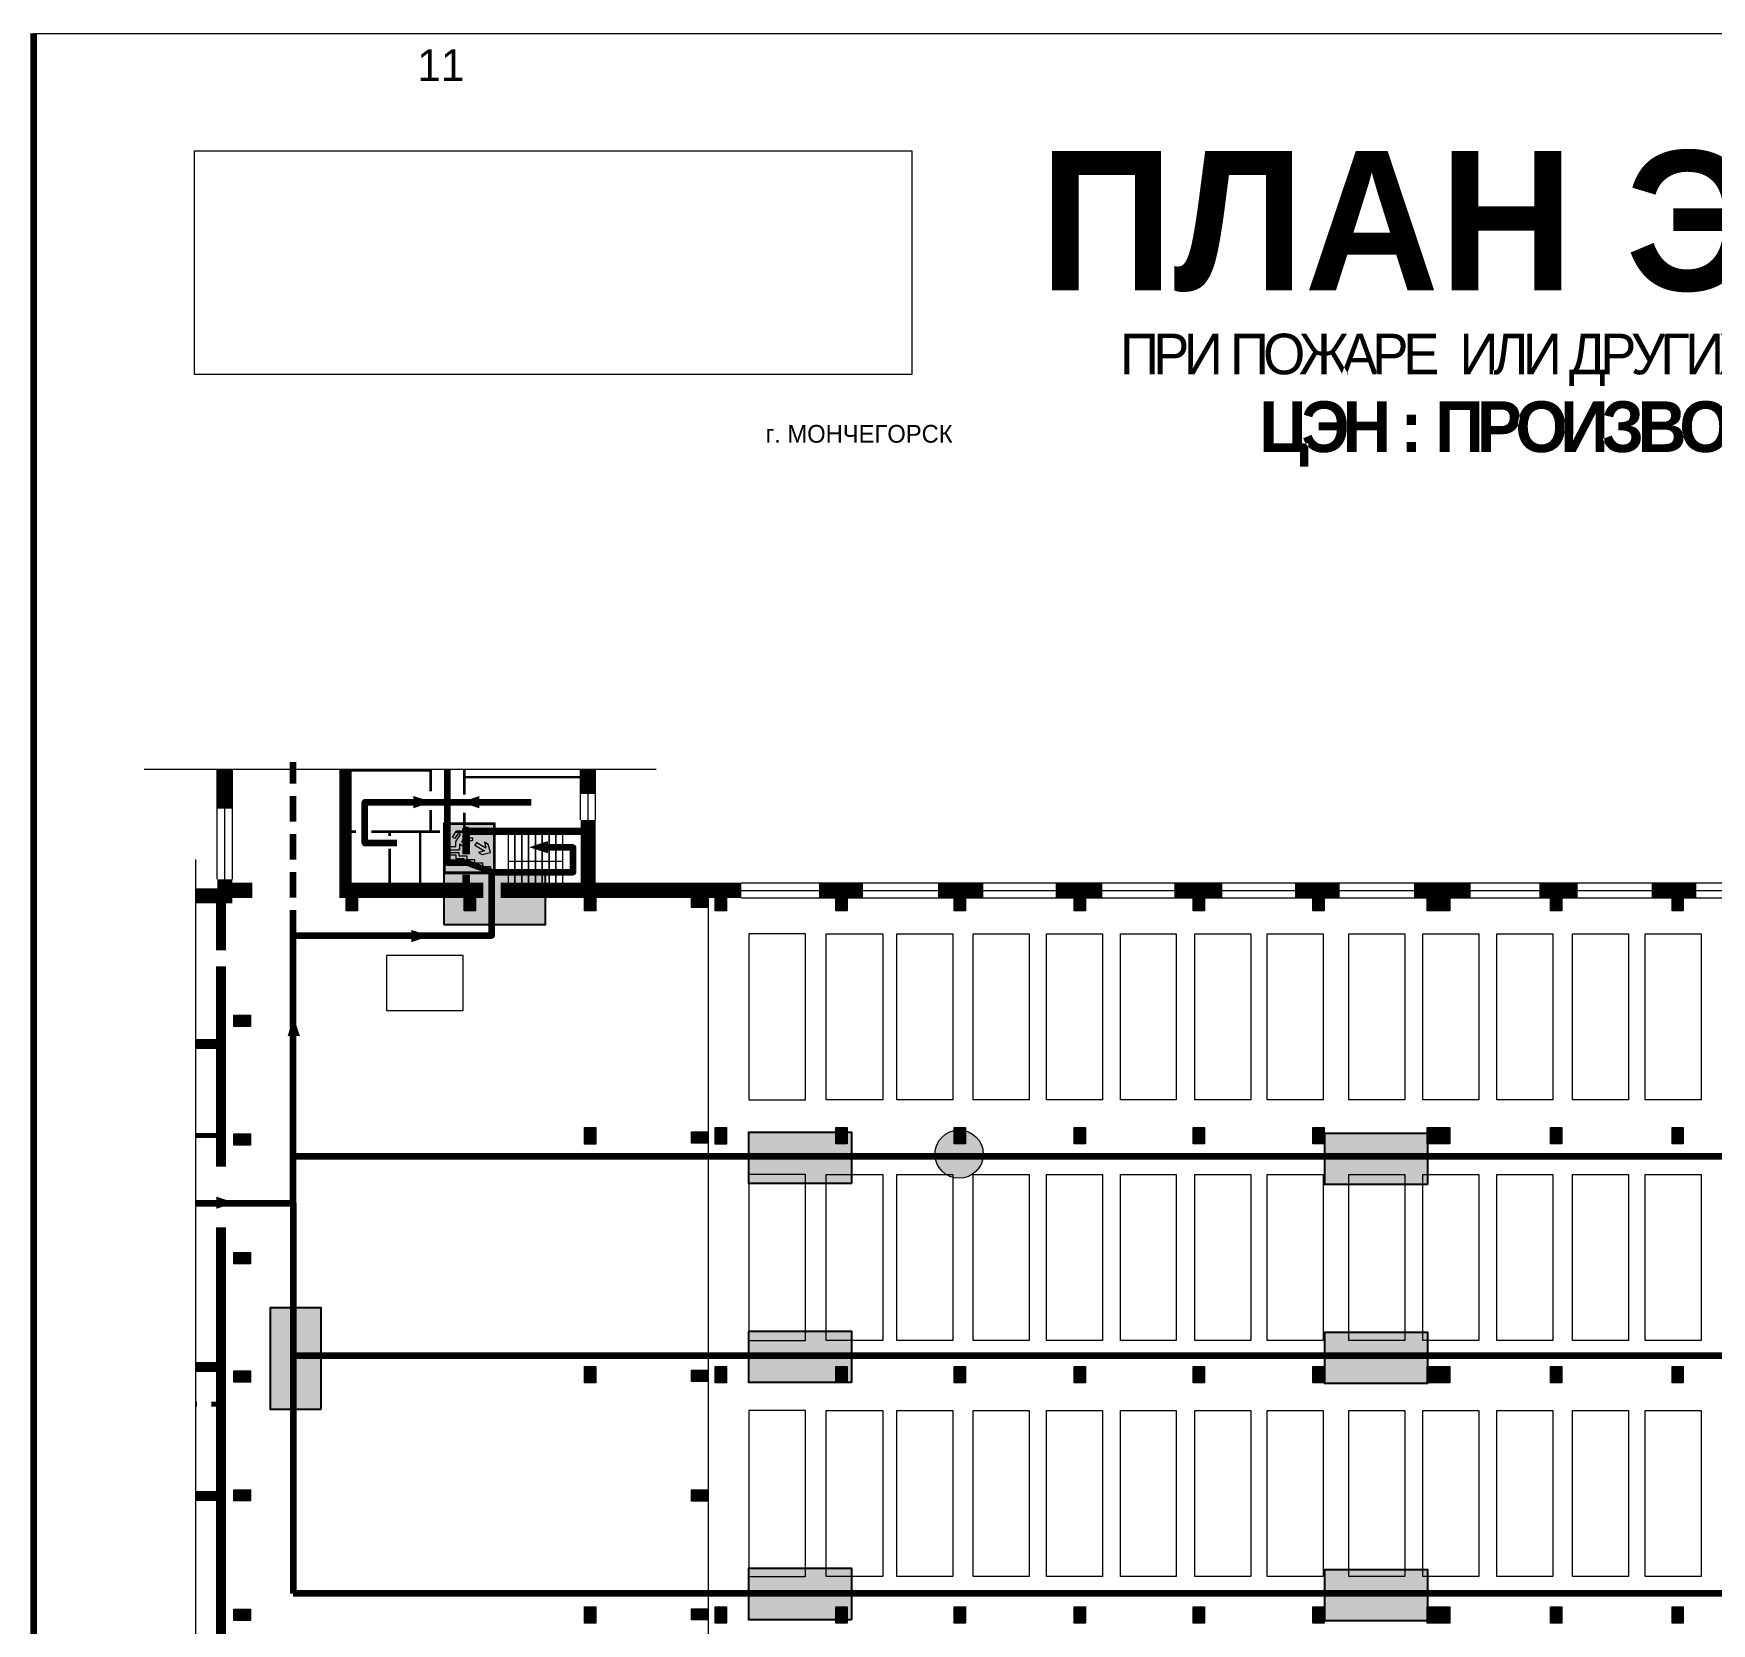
# Model space of a CAD drawing. Header units: millimetres. Extents: x 13810 to 67229, y 12374 to 21950.
# Drawn here: x 39738.7 to 40003.3, y 13903.7 to 14154.5 of the extents above; entities that cross this region are included whole.
import ezdxf

# ---------------------------------------------------------------- set-up
doc = ezdxf.new("R2010")
doc.units = ezdxf.units.MM
doc.linetypes.add('{ Wide Dash }', pattern=[12, 4, -2, 4, -2])
doc.layers.add('План_Штампы', color=7, linetype='Continuous')
doc.styles.add('обычный', font='arial.ttf')
picture_1 = doc.add_image_def('image1.jpg', size_in_pixel=(337, 105))

# ---------------------------------------------------------------- blocks, each defined once
blk = doc.blocks.new('A$C32E8229D')
at = {"true_color": 0xffffff}
blk.add_hatch(color=7, dxfattribs=at).paths.add_polyline_path([(0, 0), (0, -8), (16, -8), (16, 0)])
h = blk.add_hatch(color=126)
h.paths.add_polyline_path([(0.2, -0.2), (15.8, -0.2), (15.8, -7.8), (0.2, -7.8)])
h.paths.add_polyline_path([(13.49, -2.05), (12.08, -2.05), (11.37, -2.63, 0.162397), (11.29, -2.84), (11.29, -3.63), (10.35, -3.63), (10.35, -4.05), (11.68, -4.05), (11.68, -3.48), (12.26, -4.28), (11.29, -5.1), (11.29, -6.78), (11.85, -6.78), (11.85, -5.44), (12.8, -4.64), (12.8, -5.94), (14.46, -5.94), (14.46, -5.39), (13.45, -5.39), (13.45, -3.97), (12.46, -2.59), (13.15, -2.59), (13.69, -3.34), (14.18, -3)], flags=16)
h.paths.add_polyline_path([(10.74, -1.82, 1), (11.8, -1.82, 1)], flags=16)
h.paths.add_polyline_path([(9.39, -3.59), (5.99, -3.59), (6.56, -3.03), (5.91, -3.03), (5.1, -3.83), (5.91, -4.64), (6.56, -4.64), (5.99, -4.09), (9.39, -4.09)], flags=16)
h.paths.add_polyline_path([(4.29, -1.08), (1.72, -1.08), (1.72, -6.6), (4.29, -6.6)], flags=16)
at = {"color": 126}
blk.add_lwpolyline([(16, -8), (0, -8), (0, 0), (16, 0)], close=True, dxfattribs=at)
blk = doc.blocks.new('A$C7B8C2D5B')
at = {"lineweight": 0}
h = blk.add_hatch(color=5, dxfattribs=at)
h.dxf.hatch_style = 1
h.paths.add_polyline_path([(1.4, -3.02, 1), (-2.11, -3.02, 1)])
at = {"color": 5, "lineweight": 0}
blk.add_circle((-0.36, -3.02), 1.75, dxfattribs=at)
blk = doc.blocks.new('A$C7B4425F7')
at = {"true_color": 0xffffff}
blk.add_hatch(color=7, dxfattribs=at).paths.add_polyline_path([(0, 0), (-16, 0), (-16, -8), (0, -8)])
h = blk.add_hatch(color=126)
h.paths.add_polyline_path([(-0.2, -0.2), (-15.8, -0.2), (-15.8, -7.8), (-0.2, -7.8)])
h.paths.add_polyline_path([(-11.76, -2.03), (-11.76, -3.66), (-11.17, -3.66, -0.568275), (-11.17, -6.18), (-12.58, -6.18), (-12.58, -2.03)], flags=16)
h.paths.add_polyline_path([(-13.33, -4.12, -0.495768), (-13.59, -6.18), (-15.03, -6.18), (-15.03, -2.03), (-13.59, -2.03, -0.487973)], flags=16)
h.paths.add_polyline_path([(-10.25, -2.03), (-9.48, -2.03), (-9.48, -6.18), (-10.25, -6.18)], flags=16)
h.paths.add_polyline_path([(-13.84, -3.69), (-14.24, -3.69), (-14.24, -3.03), (-13.9, -3.03, -0.692621)], flags=0)
h.paths.add_polyline_path([(-9.15, -2.03), (-8.4, -2.03), (-8.04, -3.07), (-7.68, -2.03), (-6.93, -2.03), (-7.64, -4.1), (-6.93, -6.18), (-7.68, -6.18), (-8.04, -5.14), (-8.4, -6.18), (-9.15, -6.18), (-8.44, -4.1)], flags=16)
h.paths.add_polyline_path([(-11.76, -4.46), (-11.42, -4.46, -0.692621), (-11.36, -5.12), (-11.76, -5.12)], flags=0)
h.paths.add_polyline_path([(-13.9, -5.2), (-14.24, -5.2), (-14.24, -4.55), (-13.84, -4.55, -0.708038)], flags=0)
edge = h.paths.add_edge_path(flags=16)
edge.add_ellipse((-5.51, -4.08), major_axis=(0, 2.05), ratio=0.586184, start_angle=0, end_angle=360)
edge = h.paths.add_edge_path(flags=0)
edge.add_ellipse((-5.51, -4.08), major_axis=(0, 1.14), ratio=0.454828, start_angle=0, end_angle=360)
h.paths.add_polyline_path([(-4.13, -4.96, 0.377264), (-3.48, -4.52, 0.0555), (-3.16, -2.03), (-1.66, -2.03), (-1.66, -4.96), (-0.96, -4.96), (-0.96, -7.01), (-1.75, -7.01), (-1.75, -6.18), (-3.3, -6.18), (-3.3, -7.02), (-4.13, -7.02)], flags=16)
h.paths.add_polyline_path([(-2.73, -2.91), (-2.28, -2.91), (-2.28, -4.96), (-3.05, -4.96, 0.079136)], flags=0)
at = {"color": 126}
blk.add_lwpolyline([(-16, -8), (0, -8), (0, 0), (-16, 0)], close=True, dxfattribs=at)
blk = doc.blocks.new('вниз')
at = {"lineweight": 0, "true_color": 0xffffff}
h = blk.add_hatch(color=7, dxfattribs=at)
h.dxf.hatch_style = 1
h.paths.add_polyline_path([(40994.51, -4472.22), (40986.51, -4472.22), (40986.51, -4480.22), (40994.51, -4480.22)])
h.paths.add_polyline_path([(40994.31, -4472.42), (40994.31, -4480.01), (40986.71, -4480.01), (40986.71, -4472.42)], flags=16)
h.paths.add_polyline_path([(40988.43, -4473.53), (40989.43, -4473.53), (40990.19, -4473.96), (40990.19, -4474.6), (40991, -4474.6), (40991, -4475.06), (40989.73, -4475.06), (40989.73, -4474.46), (40989.3, -4475.18), (40990.17, -4475.7), (40990.17, -4477.11), (40989.63, -4477.11), (40989.63, -4476.01), (40988.94, -4475.59), (40988.94, -4476.46), (40988.94, -4476.46), (40987.47, -4476.46), (40987.26, -4476.46), (40987.26, -4475.92), (40988.4, -4475.92), (40988.4, -4475.2), (40989.1, -4473.99), (40988.66, -4473.99), (40988.24, -4474.7), (40987.86, -4474.47), (40988.41, -4473.56)], flags=0)
h.paths.add_polyline_path([(40990.55, -4473.29, -1), (40989.69, -4473.29, -1)], flags=0)
h.paths.add_polyline_path([(40988.85, -4476.89), (40988.85, -4477.43), (40990.1, -4477.43), (40990.1, -4477.99), (40991.34, -4477.99), (40991.34, -4478.54), (40992.59, -4478.54), (40992.59, -4479.09), (40993.83, -4479.09), (40993.83, -4479.52), (40992.17, -4479.52), (40992.17, -4478.97), (40990.91, -4478.97), (40990.91, -4478.41), (40989.68, -4478.41), (40989.68, -4477.86), (40988.43, -4477.86), (40988.43, -4477.31), (40987.6, -4477.31), (40987.18, -4477.31), (40987.18, -4476.89)], flags=0)
h.paths.add_polyline_path([(40991.61, -4475.33), (40993.12, -4476.2), (40992.9, -4475.27), (40993.48, -4475.6), (40993.83, -4476.88), (40992.56, -4477.22), (40991.97, -4476.88), (40992.9, -4476.61), (40991.38, -4475.74), (40991.58, -4475.39)], flags=0)
h.paths.add_polyline_path([(40990.19, -4473.96), (40989.43, -4473.53), (40988.43, -4473.53), (40988.41, -4473.56), (40987.86, -4474.47), (40988.24, -4474.7), (40988.66, -4473.99), (40989.1, -4473.99), (40988.4, -4475.2), (40988.4, -4475.92), (40987.26, -4475.92), (40987.26, -4476.46), (40987.47, -4476.46), (40988.94, -4476.46), (40988.94, -4476.27), (40988.94, -4475.59), (40989.63, -4476.01), (40989.63, -4477.11), (40990.17, -4477.11), (40990.17, -4475.7), (40989.3, -4475.18), (40989.73, -4474.46), (40989.73, -4475.06), (40991, -4475.06), (40991, -4474.6), (40990.19, -4474.6)], flags=0)
h.paths.add_polyline_path([(40990.55, -4473.29, 1), (40989.69, -4473.29, 1)], flags=0)
h.paths.add_polyline_path([(40991.61, -4475.33), (40991.58, -4475.39), (40991.38, -4475.74), (40992.9, -4476.61), (40991.97, -4476.88), (40992.56, -4477.22), (40993.83, -4476.88), (40993.48, -4475.6), (40992.9, -4475.27), (40993.12, -4476.2)], flags=0)
h.paths.add_polyline_path([(40990.1, -4477.43), (40988.85, -4477.43), (40988.85, -4476.89), (40987.18, -4476.89), (40987.18, -4477.31), (40987.6, -4477.31), (40988.43, -4477.31), (40988.43, -4477.86), (40989.68, -4477.86), (40989.68, -4478.41), (40990.91, -4478.41), (40990.91, -4478.97), (40992.17, -4478.97), (40992.17, -4479.52), (40993.83, -4479.52), (40993.83, -4479.09), (40992.59, -4479.09), (40992.59, -4478.54), (40991.34, -4478.54), (40991.34, -4477.99), (40990.1, -4477.99)], flags=0)
at = {"lineweight": 0}
h = blk.add_hatch(color=126, dxfattribs=at)
h.dxf.hatch_style = 1
h.paths.add_polyline_path([(40994.31, -4472.42), (40986.71, -4472.42), (40986.71, -4480.01), (40994.31, -4480.01)])
h.paths.add_polyline_path([(40988.43, -4473.53), (40989.43, -4473.53), (40990.19, -4473.96), (40990.19, -4474.6), (40991, -4474.6), (40991, -4475.06), (40989.73, -4475.06), (40989.73, -4474.46), (40989.3, -4475.18), (40990.17, -4475.7), (40990.17, -4477.11), (40989.63, -4477.11), (40989.63, -4476.01), (40988.94, -4475.59), (40988.94, -4476.46), (40988.94, -4476.46), (40987.47, -4476.46), (40987.26, -4476.46), (40987.26, -4475.92), (40988.4, -4475.92), (40988.4, -4475.2), (40989.1, -4473.99), (40988.66, -4473.99), (40988.24, -4474.7), (40987.86, -4474.47), (40988.41, -4473.56)], flags=16)
h.paths.add_polyline_path([(40990.55, -4473.29, -1), (40989.69, -4473.29, -1)], flags=16)
h.paths.add_polyline_path([(40988.85, -4476.89), (40988.85, -4477.43), (40990.1, -4477.43), (40990.1, -4477.99), (40991.34, -4477.99), (40991.34, -4478.54), (40992.59, -4478.54), (40992.59, -4479.09), (40993.83, -4479.09), (40993.83, -4479.52), (40992.17, -4479.52), (40992.17, -4478.97), (40990.91, -4478.97), (40990.91, -4478.41), (40989.68, -4478.41), (40989.68, -4477.86), (40988.43, -4477.86), (40988.43, -4477.31), (40987.6, -4477.31), (40987.18, -4477.31), (40987.18, -4476.89)], flags=16)
h.paths.add_polyline_path([(40991.61, -4475.33), (40993.12, -4476.2), (40992.9, -4475.27), (40993.48, -4475.6), (40993.83, -4476.88), (40992.56, -4477.22), (40991.97, -4476.88), (40992.9, -4476.61), (40991.38, -4475.74), (40991.58, -4475.39)], flags=16)
at = {"lineweight": 0, "true_color": 0xffffff}
h = blk.add_hatch(color=7, dxfattribs=at)
h.dxf.hatch_style = 1
h.paths.add_polyline_path([(40989.73, -4474.46), (40989.73, -4475.06), (40991, -4475.06), (40991, -4474.6), (40990.19, -4474.6), (40990.19, -4473.96), (40989.43, -4473.53), (40988.43, -4473.53), (40988.41, -4473.56), (40987.86, -4474.47), (40988.24, -4474.7), (40988.66, -4473.99), (40989.1, -4473.99), (40988.4, -4475.2), (40988.4, -4475.92), (40987.26, -4475.92), (40987.26, -4476.46), (40987.47, -4476.46), (40988.94, -4476.46), (40988.94, -4475.59), (40989.63, -4476.01), (40989.63, -4477.11), (40990.17, -4477.11), (40990.17, -4475.7), (40989.3, -4475.18)])
h.paths.add_polyline_path([(40989.69, -4473.29, 1), (40990.55, -4473.29, 1)])
h.paths.add_polyline_path([(40991.61, -4475.33), (40991.58, -4475.39), (40991.38, -4475.74), (40992.9, -4476.61), (40991.97, -4476.88), (40992.56, -4477.22), (40993.83, -4476.88), (40993.48, -4475.6), (40992.9, -4475.27), (40993.12, -4476.2)])
h.paths.add_polyline_path([(40990.1, -4477.43), (40988.85, -4477.43), (40988.85, -4476.89), (40987.18, -4476.89), (40987.18, -4477.31), (40987.6, -4477.31), (40988.43, -4477.31), (40988.43, -4477.86), (40989.68, -4477.86), (40989.68, -4478.41), (40990.91, -4478.41), (40990.91, -4478.97), (40992.17, -4478.97), (40992.17, -4479.52), (40993.83, -4479.52), (40993.83, -4479.09), (40992.59, -4479.09), (40992.59, -4478.54), (40991.34, -4478.54), (40991.34, -4477.99), (40990.1, -4477.99)])
at = {"color": 126, "lineweight": 0}
for points in [[(40986.51, -4472.22), (40994.51, -4472.22), (40994.51, -4480.22), (40986.51, -4480.22)], [(40986.71, -4472.42), (40994.31, -4472.42), (40994.31, -4480.01), (40986.71, -4480.01)]]:
    blk.add_lwpolyline(points, close=True, dxfattribs=at)
for points in [[(40987.47, -4476.46), (40987.26, -4476.46), (40987.26, -4475.92), (40988.4, -4475.92), (40988.4, -4475.2), (40989.1, -4473.99), (40988.66, -4473.99), (40988.24, -4474.7), (40987.86, -4474.47), (40988.41, -4473.56), (40988.43, -4473.53), (40989.43, -4473.53), (40990.19, -4473.96), (40990.19, -4474.6), (40991, -4474.6), (40991, -4475.06), (40989.73, -4475.06), (40989.73, -4474.46), (40989.3, -4475.18), (40990.17, -4475.7), (40990.17, -4477.11), (40989.63, -4477.11), (40989.63, -4476.01), (40988.94, -4475.59), (40988.94, -4476.46)], [(40987.6, -4477.31), (40987.18, -4477.31), (40987.18, -4476.89), (40988.85, -4476.89), (40988.85, -4477.43), (40990.1, -4477.43), (40990.1, -4477.99), (40991.34, -4477.99), (40991.34, -4478.54), (40992.59, -4478.54), (40992.59, -4479.09), (40993.83, -4479.09), (40993.83, -4479.52), (40992.17, -4479.52), (40992.17, -4478.97), (40990.91, -4478.97), (40990.91, -4478.41), (40989.68, -4478.41), (40989.68, -4477.86), (40988.43, -4477.86), (40988.43, -4477.31), (40987.6, -4477.31)], [(40987.47, -4476.46), (40988.94, -4476.46), (40988.94, -4476.27)], [(40991.58, -4475.39), (40991.38, -4475.74), (40992.9, -4476.61), (40991.97, -4476.88), (40992.56, -4477.22), (40993.83, -4476.88), (40993.48, -4475.6), (40992.9, -4475.27), (40993.12, -4476.2), (40991.61, -4475.33), (40991.58, -4475.39)]]:
    blk.add_lwpolyline(points, dxfattribs=at)
blk.add_circle((40990.12, -4473.29), 0.432, dxfattribs=at)

msp = doc.modelspace()

# ---------------------------------------------------------------- hatches: boundary and pattern name
at = {"lineweight": 0}
h = msp.add_hatch(color=256, dxfattribs=at)
h.dxf.hatch_style = 1
h.paths.add_polyline_path([(39788.03, 14016.08), (39789.81, 14016.08), (39789.81, 14018.69), (39788.03, 14018.69)])
h = msp.add_hatch(color=256, dxfattribs=at)
h.dxf.hatch_style = 1
h.paths.add_polyline_path([(39806.61, 14016.08), (39808.39, 14016.08), (39808.39, 14018.69), (39806.61, 14018.69)])
h = msp.add_hatch(color=256, dxfattribs=at)
h.dxf.hatch_style = 1
h.paths.add_polyline_path([(39825.59, 14016.08), (39827.37, 14016.08), (39827.37, 14018.69), (39825.59, 14018.69)])
h = msp.add_hatch(color=256, dxfattribs=at)
h.dxf.hatch_style = 1
h.paths.add_polyline_path([(39842.45, 14018.4), (39842.45, 14016.62), (39845.07, 14016.62), (39845.07, 14018.4)])
h = msp.add_hatch(color=256, dxfattribs=at)
h.dxf.hatch_style = 1
h.paths.add_polyline_path([(39846.2, 14016.08), (39847.98, 14016.08), (39847.98, 14018.69), (39846.2, 14018.69)])
h = msp.add_hatch(color=256, dxfattribs=at)
h.dxf.hatch_style = 1
h.paths.add_polyline_path([(39865.21, 14016.08), (39866.99, 14016.08), (39866.99, 14018.7), (39865.21, 14018.7)])
h = msp.add_hatch(color=256, dxfattribs=at)
h.dxf.hatch_style = 1
h.paths.add_polyline_path([(39883.89, 14016.08), (39885.67, 14016.08), (39885.67, 14018.7), (39883.89, 14018.7)])
h = msp.add_hatch(color=256, dxfattribs=at)
h.dxf.hatch_style = 1
h.paths.add_polyline_path([(39902.82, 14016.08), (39904.6, 14016.08), (39904.6, 14018.7), (39902.82, 14018.7)])
h = msp.add_hatch(color=256, dxfattribs=at)
h.dxf.hatch_style = 1
h.paths.add_polyline_path([(39921.59, 14016.08), (39923.37, 14016.08), (39923.37, 14018.7), (39921.59, 14018.7)])
h = msp.add_hatch(color=256, dxfattribs=at)
h.dxf.hatch_style = 1
h.paths.add_polyline_path([(39940.47, 14016.08), (39942.25, 14016.08), (39942.25, 14018.7), (39940.47, 14018.7)])
h = msp.add_hatch(color=256, dxfattribs=at)
h.dxf.hatch_style = 1
h.paths.add_polyline_path([(39958.48, 14016.08), (39960.26, 14016.08), (39960.26, 14018.7), (39958.48, 14018.7)])
h = msp.add_hatch(color=256, dxfattribs=at)
h.dxf.hatch_style = 1
h.paths.add_polyline_path([(39960.26, 14016.08), (39962.04, 14016.08), (39962.04, 14018.7), (39960.26, 14018.7)])
h = msp.add_hatch(color=256, dxfattribs=at)
h.dxf.hatch_style = 1
h.paths.add_polyline_path([(39977.92, 14016.08), (39979.7, 14016.08), (39979.7, 14018.7), (39977.92, 14018.7)])
h = msp.add_hatch(color=256, dxfattribs=at)
h.dxf.hatch_style = 1
h.paths.add_polyline_path([(39997.09, 14016.08), (39998.87, 14016.08), (39998.87, 14018.7), (39997.09, 14018.7)])
h = msp.add_hatch(color=256, dxfattribs=at)
h.dxf.hatch_style = 1
h.paths.add_polyline_path([(39770.31, 13999.63), (39770.31, 13997.85), (39772.93, 13997.85), (39772.93, 13999.63)])
h = msp.add_hatch(color=256, dxfattribs=at)
h.dxf.hatch_style = 1
h.paths.add_polyline_path([(39825.59, 13979.3), (39827.37, 13979.3), (39827.37, 13981.92), (39825.59, 13981.92)])
h = msp.add_hatch(color=256, dxfattribs=at)
h.dxf.hatch_style = 1
h.paths.add_polyline_path([(39842.45, 13981.21), (39842.45, 13979.43), (39845.07, 13979.43), (39845.07, 13981.21)])
h = msp.add_hatch(color=256, dxfattribs=at)
h.dxf.hatch_style = 1
h.paths.add_polyline_path([(39846.2, 13979.3), (39847.98, 13979.3), (39847.98, 13981.92), (39846.2, 13981.92)])
h = msp.add_hatch(color=256, dxfattribs=at)
h.dxf.hatch_style = 1
h.paths.add_polyline_path([(39865.21, 13979.31), (39866.99, 13979.31), (39866.99, 13981.92), (39865.21, 13981.92)])
h = msp.add_hatch(color=256, dxfattribs=at)
h.dxf.hatch_style = 1
h.paths.add_polyline_path([(39883.89, 13979.31), (39885.67, 13979.31), (39885.67, 13981.92), (39883.89, 13981.92)])
h = msp.add_hatch(color=256, dxfattribs=at)
h.dxf.hatch_style = 1
h.paths.add_polyline_path([(39902.82, 13979.31), (39904.6, 13979.31), (39904.6, 13981.92), (39902.82, 13981.92)])
h = msp.add_hatch(color=256, dxfattribs=at)
h.dxf.hatch_style = 1
h.paths.add_polyline_path([(39921.59, 13979.31), (39923.37, 13979.31), (39923.37, 13981.92), (39921.59, 13981.92)])
h = msp.add_hatch(color=256, dxfattribs=at)
h.dxf.hatch_style = 1
h.paths.add_polyline_path([(39940.47, 13979.31), (39942.25, 13979.31), (39942.25, 13981.92), (39940.47, 13981.92)])
h = msp.add_hatch(color=256, dxfattribs=at)
h.dxf.hatch_style = 1
h.paths.add_polyline_path([(39958.48, 13979.31), (39960.26, 13979.31), (39960.26, 13981.92), (39958.48, 13981.92)])
h = msp.add_hatch(color=256, dxfattribs=at)
h.dxf.hatch_style = 1
h.paths.add_polyline_path([(39960.26, 13979.31), (39962.04, 13979.31), (39962.04, 13981.92), (39960.26, 13981.92)])
h = msp.add_hatch(color=256, dxfattribs=at)
h.dxf.hatch_style = 1
h.paths.add_polyline_path([(39977.92, 13979.31), (39979.7, 13979.31), (39979.7, 13981.92), (39977.92, 13981.92)])
h = msp.add_hatch(color=256, dxfattribs=at)
h.dxf.hatch_style = 1
h.paths.add_polyline_path([(39997.09, 13979.31), (39998.87, 13979.31), (39998.87, 13981.92), (39997.09, 13981.92)])
h = msp.add_hatch(color=256, dxfattribs=at)
h.dxf.hatch_style = 1
h.paths.add_polyline_path([(39770.31, 13980.9), (39770.31, 13979.12), (39772.93, 13979.12), (39772.93, 13980.9)])
h = msp.add_hatch(color=256, dxfattribs=at)
h.dxf.hatch_style = 1
h.paths.add_polyline_path([(39770.31, 13980.9), (39770.31, 13979.12), (39772.93, 13979.12), (39772.93, 13980.9)])
h = msp.add_hatch(color=256, dxfattribs=at)
h.dxf.hatch_style = 1
h.paths.add_polyline_path([(39770.31, 13962.17), (39770.31, 13960.39), (39772.93, 13960.39), (39772.93, 13962.17)])
h = msp.add_hatch(color=256, dxfattribs=at)
h.dxf.hatch_style = 1
h.paths.add_polyline_path([(39825.59, 13941.61), (39827.37, 13941.61), (39827.37, 13944.23), (39825.59, 13944.23)])
h = msp.add_hatch(color=256, dxfattribs=at)
h.dxf.hatch_style = 1
h.paths.add_polyline_path([(39846.2, 13941.61), (39847.98, 13941.61), (39847.98, 13944.23), (39846.2, 13944.23)])
h = msp.add_hatch(color=256, dxfattribs=at)
h.dxf.hatch_style = 1
h.paths.add_polyline_path([(39865.21, 13941.61), (39866.99, 13941.61), (39866.99, 13944.23), (39865.21, 13944.23)])
h = msp.add_hatch(color=256, dxfattribs=at)
h.dxf.hatch_style = 1
h.paths.add_polyline_path([(39883.89, 13941.61), (39885.67, 13941.61), (39885.67, 13944.23), (39883.89, 13944.23)])
h = msp.add_hatch(color=256, dxfattribs=at)
h.dxf.hatch_style = 1
h.paths.add_polyline_path([(39902.82, 13941.61), (39904.6, 13941.61), (39904.6, 13944.23), (39902.82, 13944.23)])
h = msp.add_hatch(color=256, dxfattribs=at)
h.dxf.hatch_style = 1
h.paths.add_polyline_path([(39921.59, 13941.61), (39923.37, 13941.61), (39923.37, 13944.23), (39921.59, 13944.23)])
h = msp.add_hatch(color=256, dxfattribs=at)
h.dxf.hatch_style = 1
h.paths.add_polyline_path([(39940.47, 13941.61), (39942.25, 13941.61), (39942.25, 13944.23), (39940.47, 13944.23)])
h = msp.add_hatch(color=256, dxfattribs=at)
h.dxf.hatch_style = 1
h.paths.add_polyline_path([(39958.48, 13941.61), (39960.26, 13941.61), (39960.26, 13944.23), (39958.48, 13944.23)])
h = msp.add_hatch(color=256, dxfattribs=at)
h.dxf.hatch_style = 1
h.paths.add_polyline_path([(39960.26, 13941.61), (39962.04, 13941.61), (39962.04, 13944.23), (39960.26, 13944.23)])
h = msp.add_hatch(color=256, dxfattribs=at)
h.dxf.hatch_style = 1
h.paths.add_polyline_path([(39977.92, 13941.61), (39979.7, 13941.61), (39979.7, 13944.23), (39977.92, 13944.23)])
h = msp.add_hatch(color=256, dxfattribs=at)
h.dxf.hatch_style = 1
h.paths.add_polyline_path([(39997.09, 13941.61), (39998.87, 13941.61), (39998.87, 13944.23), (39997.09, 13944.23)])
h = msp.add_hatch(color=256, dxfattribs=at)
h.dxf.hatch_style = 1
h.paths.add_polyline_path([(39770.31, 13943.51), (39770.31, 13941.73), (39772.93, 13941.73), (39772.93, 13943.51)])
h = msp.add_hatch(color=256, dxfattribs=at)
h.dxf.hatch_style = 1
h.paths.add_polyline_path([(39842.45, 13943.61), (39842.45, 13941.83), (39845.07, 13941.83), (39845.07, 13943.61)])
h = msp.add_hatch(color=256, dxfattribs=at)
h.dxf.hatch_style = 1
h.paths.add_polyline_path([(39770.31, 13924.78), (39770.31, 13923), (39772.93, 13923), (39772.93, 13924.78)])
h = msp.add_hatch(color=256, dxfattribs=at)
h.dxf.hatch_style = 1
h.paths.add_polyline_path([(39842.45, 13924.75), (39842.45, 13922.97), (39845.07, 13922.97), (39845.07, 13924.75)])
h = msp.add_hatch(color=256, dxfattribs=at)
h.dxf.hatch_style = 1
h.paths.add_polyline_path([(39770.31, 13905.93), (39770.31, 13904.15), (39772.93, 13904.15), (39772.93, 13905.93)])
h = msp.add_hatch(color=256, dxfattribs=at)
h.dxf.hatch_style = 1
h.paths.add_polyline_path([(39825.59, 13903.71), (39827.37, 13903.71), (39827.37, 13906.32), (39825.59, 13906.32)])
h = msp.add_hatch(color=256, dxfattribs=at)
h.dxf.hatch_style = 1
h.paths.add_polyline_path([(39842.45, 13906.01), (39842.45, 13904.23), (39845.07, 13904.23), (39845.07, 13906.01)])
h = msp.add_hatch(color=256, dxfattribs=at)
h.dxf.hatch_style = 1
h.paths.add_polyline_path([(39846.2, 13903.71), (39847.98, 13903.71), (39847.98, 13906.32), (39846.2, 13906.32)])
h = msp.add_hatch(color=256, dxfattribs=at)
h.dxf.hatch_style = 1
h.paths.add_polyline_path([(39865.21, 13903.71), (39866.99, 13903.71), (39866.99, 13906.33), (39865.21, 13906.33)])
h = msp.add_hatch(color=256, dxfattribs=at)
h.dxf.hatch_style = 1
h.paths.add_polyline_path([(39883.89, 13903.71), (39885.67, 13903.71), (39885.67, 13906.33), (39883.89, 13906.33)])
h = msp.add_hatch(color=256, dxfattribs=at)
h.dxf.hatch_style = 1
h.paths.add_polyline_path([(39902.82, 13903.71), (39904.6, 13903.71), (39904.6, 13906.33), (39902.82, 13906.33)])
h = msp.add_hatch(color=256, dxfattribs=at)
h.dxf.hatch_style = 1
h.paths.add_polyline_path([(39921.59, 13903.71), (39923.37, 13903.71), (39923.37, 13906.33), (39921.59, 13906.33)])
h = msp.add_hatch(color=256, dxfattribs=at)
h.dxf.hatch_style = 1
h.paths.add_polyline_path([(39940.47, 13903.71), (39942.25, 13903.71), (39942.25, 13906.33), (39940.47, 13906.33)])
h = msp.add_hatch(color=256, dxfattribs=at)
h.dxf.hatch_style = 1
h.paths.add_polyline_path([(39958.48, 13903.71), (39960.26, 13903.71), (39960.26, 13906.33), (39958.48, 13906.33)])
h = msp.add_hatch(color=256, dxfattribs=at)
h.dxf.hatch_style = 1
h.paths.add_polyline_path([(39960.26, 13903.71), (39962.04, 13903.71), (39962.04, 13906.33), (39960.26, 13906.33)])
h = msp.add_hatch(color=256, dxfattribs=at)
h.dxf.hatch_style = 1
h.paths.add_polyline_path([(39977.92, 13903.71), (39979.7, 13903.71), (39979.7, 13906.33), (39977.92, 13906.33)])
h = msp.add_hatch(color=256, dxfattribs=at)
h.dxf.hatch_style = 1
h.paths.add_polyline_path([(39997.09, 13903.71), (39998.87, 13903.71), (39998.87, 13906.33), (39997.09, 13906.33)])

# ---------------------------------------------------------------- linework, layer by layer
at = {"color": 126, "lineweight": 100, "true_color": 0x008754}
for points in [[(39738.71, 14154.45), (39738.71, 13759.45)], [(39810.98, 14022.2), (39807.06, 14023.63), (39804, 14023.63), (39804, 14038.42)], [(39795.98, 14026.73), (39790.96, 14026.73), (39790.96, 14033.23), (39804, 14033.23)], [(39804, 14033.23), (39817.2, 14033.23)], [(39779.67, 14012.17), (39810.98, 14012.17), (39810.98, 14022.2), (39823.79, 14022.2), (39823.79, 14026.09), (39818.51, 14026.09)], [(39764.26, 13969.97), (39779.67, 13969.97), (39779.67, 14012.17)], [(39779.67, 13977.38), (40267.12, 13977.38)], [(39779.67, 13969.97), (39779.67, 13908.39)], [(40267.12, 13945.91), (39779.67, 13945.91)], [(40267.12, 13908.39), (39779.67, 13908.39)]]:
    msp.add_lwpolyline(points, dxfattribs=at)
at = {"color": 126, "lineweight": 0, "true_color": 0x008754}
msp.add_lwpolyline([(39738.71, 14154.45), (40338.71, 14154.45), (40338.71, 13759.45), (39738.71, 13759.45)], close=True, dxfattribs=at)
msp.add_lwpolyline([(39738.71, 14154.45), (40338.71, 14154.45), (40338.71, 13759.45), (39738.71, 13759.45)], close=True, dxfattribs=at)
msp.add_lwpolyline([(39738.71, 14154.45), (40338.71, 14154.45), (40338.71, 13759.45), (39738.71, 13759.45)], close=True, dxfattribs=at)
msp.add_lwpolyline([(39738.71, 14154.45), (40338.71, 14154.45), (40338.71, 13759.45), (39738.71, 13759.45)], close=True, dxfattribs=at)
at = {"lineweight": 0}
for points, const_width in [([(39768.87, 14032.22), (39768.87, 14038.42)], 2.38), ([(39809.62, 14019.07), (39787.9, 14019.07), (39787.9, 14038.44)], 1.98), ([(39826.16, 14034.53), (39826.16, 14038.42)], 2.38), ([(39801.33, 14038.21), (39787.9, 14038.21)], 0.396), ([(39801.33, 14034.91), (39801.33, 14038.44)], 0.396), ([(39806.63, 14034.39), (39806.63, 14038.39)], 0.396), ([(39806.63, 14037.16), (39826.16, 14037.16)], 0.396), ([(39801.33, 14028.56), (39801.33, 14032)], 0.396), ([(39805.26, 14028.56), (39806.63, 14028.56), (39806.63, 14031.56)], 0.396), ([(39826.16, 14030.41), (39826.16, 14019.31)], 2.38), ([(39789.57, 14028.56), (39787.9, 14028.56)], 0.396), ([(39802.78, 14028.56), (39792, 14028.56)], 0.396), ([(39794.88, 14028.56), (39794.88, 14027.9)], 0.396), ([(39799.68, 14028.56), (39799.68, 14019.07)], 0.396), ([(39806.93, 14025), (39806.93, 14028.62), (39826.16, 14028.62)], 1.19), ([(39794.88, 14025.88), (39794.88, 14019.07)], 0.396), ([(39764.26, 14018.44), (39768.87, 14018.44), (39768.87, 14021.07)], 2.38), ([(39806.93, 14019.07), (39806.93, 14021.78)], 1.19), ([(39768.25, 14009.86), (39768.25, 14018.44)], 1.58), ([(39768.87, 14019.31), (39773.23, 14019.31)], 2.38), ([(39809.62, 14019.31), (39787.9, 14019.31)], 2.38), ([(39812.39, 14019.31), (39850.33, 14019.31)], 2.38), ([(39862.57, 14019.31), (39869.53, 14019.31)], 2.38), ([(39881.35, 14019.31), (39888.48, 14019.31)], 2.38), ([(39899.88, 14019.31), (39907.26, 14019.31)], 2.38), ([(39918.6, 14019.31), (39926.16, 14019.31)], 2.38), ([(39937.64, 14019.31), (39944.67, 14019.31)], 2.38), ([(39956.42, 14019.31), (39965.34, 14019.31)], 2.38), ([(39976.14, 14019.31), (39982.22, 14019.31)], 2.38), ([(39993.9, 14019.31), (40000.93, 14019.31)], 2.38), ([(39768.25, 14007.31), (39768.25, 13975.73)], 1.58), ([(39768.25, 13995.1), (39764.26, 13995.1)], 1.58), ([(39768.25, 13980.66), (39764.26, 13980.66)], 0.792), ([(39768.25, 13966.16), (39768.25, 13875.29)], 1.58), ([(39764.23, 13944.14), (39768.25, 13944.14)], 1.58), ([(39764.47, 13938.25), (39764.25, 13938.25)], 0.792), ([(39768.25, 13938.25), (39766.74, 13938.25)], 0.792), ([(39764.25, 13923.78), (39768.25, 13923.78)], 1.58)]:
    msp.add_lwpolyline(points, dxfattribs=dict(at, const_width=const_width))
at = {"color": 126, "linetype": '{ Wide Dash }', "lineweight": 100, "true_color": 0x008754}
msp.add_lwpolyline([(39779.67, 14012.17), (39779.67, 14039.51)], dxfattribs=at)
at = {"lineweight": 0}
for points in [[(39756.16, 14038.42), (39836.87, 14038.42)], [(39767.69, 14021.07), (39767.69, 14038.42)], [(39768.88, 14021.07), (39768.88, 14038.42)], [(39770.07, 14021.07), (39770.07, 14038.42)], [(39824.97, 14030.41), (39824.97, 14038.42)], [(39826.16, 14030.41), (39826.16, 14038.42)], [(39827.35, 14030.41), (39827.35, 14038.42)], [(39813.53, 14028.56), (39813.53, 14019.31)], [(39814.61, 14019.31), (39814.61, 14028.56)], [(39814.61, 14028.56), (39814.61, 14019.31)], [(39815.69, 14019.31), (39815.69, 14028.56)], [(39815.69, 14028.56), (39815.69, 14019.31)], [(39816.77, 14019.31), (39816.77, 14028.56)], [(39816.77, 14028.56), (39816.77, 14019.31)], [(39817.85, 14019.31), (39817.85, 14028.56)], [(39817.85, 14028.56), (39817.85, 14019.31)], [(39818.93, 14019.31), (39818.93, 14028.56)], [(39818.93, 14028.56), (39818.93, 14019.31)], [(39820.01, 14019.31), (39820.01, 14028.56)], [(39820.01, 14028.56), (39820.01, 14019.31)], [(39821.09, 14019.31), (39821.09, 14028.56)], [(39821.09, 14028.56), (39821.09, 14019.31)], [(39822.16, 14019.31), (39822.16, 14028.56)], [(39764.26, 14024.19), (39764.26, 13857.84)], [(39813.53, 14023.89), (39822.16, 14023.89)], [(39788.03, 14016.08), (39788.03, 14018.69), (39789.81, 14018.69), (39789.81, 14016.08), (39788.03, 14016.08)], [(39806.61, 14016.08), (39806.61, 14018.69), (39808.39, 14018.69), (39808.39, 14016.08), (39806.61, 14016.08)], [(39825.59, 14016.08), (39825.59, 14018.69), (39827.37, 14018.69), (39827.37, 14016.08), (39825.59, 14016.08)], [(39842.45, 14018.4), (39845.07, 14018.4), (39845.07, 14016.62), (39842.45, 14016.62), (39842.45, 14018.4)], [(39845.08, 14019.31), (39845.08, 13866.97)], [(39846.2, 14016.08), (39846.2, 14018.69), (39847.98, 14018.69), (39847.98, 14016.08), (39846.2, 14016.08)], [(39850.33, 14020.5), (40032, 14020.5)], [(39850.33, 14019.31), (40032, 14019.31)], [(39850.33, 14018.12), (40032, 14018.12)], [(39865.21, 14016.08), (39865.21, 14018.7), (39866.99, 14018.7), (39866.99, 14016.08), (39865.21, 14016.08)], [(39883.89, 14016.08), (39883.89, 14018.7), (39885.67, 14018.7), (39885.67, 14016.08), (39883.89, 14016.08)], [(39902.82, 14016.08), (39902.82, 14018.7), (39904.6, 14018.7), (39904.6, 14016.08), (39902.82, 14016.08)], [(39921.59, 14016.08), (39921.59, 14018.7), (39923.37, 14018.7), (39923.37, 14016.08), (39921.59, 14016.08)], [(39940.47, 14016.08), (39940.47, 14018.7), (39942.25, 14018.7), (39942.25, 14016.08), (39940.47, 14016.08)], [(39958.48, 14016.08), (39958.48, 14018.7), (39960.26, 14018.7), (39960.26, 14016.08), (39958.48, 14016.08)], [(39960.26, 14016.08), (39960.26, 14018.7), (39962.04, 14018.7), (39962.04, 14016.08), (39960.26, 14016.08)], [(39977.92, 14016.08), (39977.92, 14018.7), (39979.7, 14018.7), (39979.7, 14016.08), (39977.92, 14016.08)], [(39997.09, 14016.08), (39997.09, 14018.7), (39998.87, 14018.7), (39998.87, 14016.08), (39997.09, 14016.08)], [(39851.52, 13986.28), (39860.43, 13986.28), (39860.43, 14012.44), (39851.52, 14012.44), (39851.52, 13986.28)], [(39863.68, 13986.28), (39863.68, 14012.44), (39872.62, 14012.44), (39872.62, 13986.28), (39863.68, 13986.28)], [(39874.85, 13986.28), (39874.85, 14012.44), (39883.68, 14012.44), (39883.68, 13986.28), (39874.85, 13986.28)], [(39886.89, 13986.28), (39886.89, 14012.44), (39895.72, 14012.44), (39895.72, 13986.28), (39886.89, 13986.28)], [(39898.44, 13986.28), (39898.44, 14012.44), (39907.27, 14012.44), (39907.27, 13986.28), (39898.44, 13986.28)], [(39910.09, 13986.28), (39910.09, 14012.44), (39918.92, 14012.44), (39918.92, 13986.28), (39910.09, 13986.28)], [(39921.83, 13986.28), (39921.83, 14012.44), (39930.67, 14012.44), (39930.67, 13986.28), (39921.83, 13986.28)], [(39933.22, 13986.28), (39933.22, 14012.44), (39942.06, 14012.44), (39942.06, 13986.28), (39933.22, 13986.28)], [(39946.14, 13986.28), (39946.14, 14012.44), (39954.97, 14012.44), (39954.97, 13986.28), (39946.14, 13986.28)], [(39957.78, 13986.28), (39957.78, 14012.44), (39966.62, 14012.44), (39966.62, 13986.28), (39957.78, 13986.28)], [(39969.46, 13986.28), (39969.46, 14012.44), (39978.3, 14012.44), (39978.3, 13986.28), (39969.46, 13986.28)], [(39981.4, 13986.28), (39981.4, 14012.44), (39990.24, 14012.44), (39990.24, 13986.28), (39981.4, 13986.28)], [(39992.86, 13986.28), (39992.86, 14012.44), (40001.69, 14012.44), (40001.69, 13986.28), (39992.86, 13986.28)], [(39794.38, 14000.34), (39806.46, 14000.34), (39806.46, 14009.05), (39794.38, 14009.05), (39794.38, 14000.34)], [(39770.31, 13999.63), (39772.93, 13999.63), (39772.93, 13997.85), (39770.31, 13997.85), (39770.31, 13999.63)], [(39825.59, 13979.3), (39825.59, 13981.92), (39827.37, 13981.92), (39827.37, 13979.3), (39825.59, 13979.3)], [(39842.45, 13981.21), (39845.07, 13981.21), (39845.07, 13979.43), (39842.45, 13979.43), (39842.45, 13981.21)], [(39846.2, 13979.3), (39846.2, 13981.92), (39847.98, 13981.92), (39847.98, 13979.3), (39846.2, 13979.3)], [(39865.21, 13979.31), (39865.21, 13981.92), (39866.99, 13981.92), (39866.99, 13979.31), (39865.21, 13979.31)], [(39883.89, 13979.31), (39883.89, 13981.92), (39885.67, 13981.92), (39885.67, 13979.31), (39883.89, 13979.31)], [(39902.82, 13979.31), (39902.82, 13981.92), (39904.6, 13981.92), (39904.6, 13979.31), (39902.82, 13979.31)], [(39921.59, 13979.31), (39921.59, 13981.92), (39923.37, 13981.92), (39923.37, 13979.31), (39921.59, 13979.31)], [(39940.47, 13979.31), (39940.47, 13981.92), (39942.25, 13981.92), (39942.25, 13979.31), (39940.47, 13979.31)], [(39958.48, 13979.31), (39958.48, 13981.92), (39960.26, 13981.92), (39960.26, 13979.31), (39958.48, 13979.31)], [(39960.26, 13979.31), (39960.26, 13981.92), (39962.04, 13981.92), (39962.04, 13979.31), (39960.26, 13979.31)], [(39977.92, 13979.31), (39977.92, 13981.92), (39979.7, 13981.92), (39979.7, 13979.31), (39977.92, 13979.31)], [(39997.09, 13979.31), (39997.09, 13981.92), (39998.87, 13981.92), (39998.87, 13979.31), (39997.09, 13979.31)], [(39770.31, 13980.9), (39772.93, 13980.9), (39772.93, 13979.12), (39770.31, 13979.12), (39770.31, 13980.9)], [(39770.31, 13980.9), (39772.93, 13980.9), (39772.93, 13979.12), (39770.31, 13979.12), (39770.31, 13980.9)], [(39851.52, 13948.31), (39860.43, 13948.31), (39860.43, 13974.47), (39851.52, 13974.47), (39851.52, 13948.31)], [(39863.68, 13948.31), (39863.68, 13974.47), (39872.62, 13974.47), (39872.62, 13948.31), (39863.68, 13948.31)], [(39874.85, 13948.31), (39874.85, 13974.47), (39883.68, 13974.47), (39883.68, 13948.31), (39874.85, 13948.31)], [(39886.89, 13948.31), (39886.89, 13974.47), (39895.72, 13974.47), (39895.72, 13948.31), (39886.89, 13948.31)], [(39898.44, 13948.31), (39898.44, 13974.47), (39907.27, 13974.47), (39907.27, 13948.31), (39898.44, 13948.31)], [(39910.09, 13948.31), (39910.09, 13974.47), (39918.92, 13974.47), (39918.92, 13948.31), (39910.09, 13948.31)], [(39921.83, 13948.31), (39921.83, 13974.47), (39930.67, 13974.47), (39930.67, 13948.31), (39921.83, 13948.31)], [(39933.22, 13948.31), (39933.22, 13974.47), (39942.06, 13974.47), (39942.06, 13948.31), (39933.22, 13948.31)], [(39946.14, 13948.31), (39946.14, 13974.47), (39954.97, 13974.47), (39954.97, 13948.31), (39946.14, 13948.31)], [(39957.78, 13948.31), (39957.78, 13974.47), (39966.62, 13974.47), (39966.62, 13948.31), (39957.78, 13948.31)], [(39969.46, 13948.31), (39969.46, 13974.47), (39978.3, 13974.47), (39978.3, 13948.31), (39969.46, 13948.31)], [(39981.4, 13948.31), (39981.4, 13974.47), (39990.24, 13974.47), (39990.24, 13948.31), (39981.4, 13948.31)], [(39992.86, 13948.31), (39992.86, 13974.47), (40001.69, 13974.47), (40001.69, 13948.31), (39992.86, 13948.31)], [(39770.31, 13962.17), (39772.93, 13962.17), (39772.93, 13960.39), (39770.31, 13960.39), (39770.31, 13962.17)], [(39825.59, 13941.61), (39825.59, 13944.23), (39827.37, 13944.23), (39827.37, 13941.61), (39825.59, 13941.61)], [(39846.2, 13941.61), (39846.2, 13944.23), (39847.98, 13944.23), (39847.98, 13941.61), (39846.2, 13941.61)], [(39865.21, 13941.61), (39865.21, 13944.23), (39866.99, 13944.23), (39866.99, 13941.61), (39865.21, 13941.61)], [(39883.89, 13941.61), (39883.89, 13944.23), (39885.67, 13944.23), (39885.67, 13941.61), (39883.89, 13941.61)], [(39902.82, 13941.61), (39902.82, 13944.23), (39904.6, 13944.23), (39904.6, 13941.61), (39902.82, 13941.61)], [(39921.59, 13941.61), (39921.59, 13944.23), (39923.37, 13944.23), (39923.37, 13941.61), (39921.59, 13941.61)], [(39940.47, 13941.61), (39940.47, 13944.23), (39942.25, 13944.23), (39942.25, 13941.61), (39940.47, 13941.61)], [(39958.48, 13941.61), (39958.48, 13944.23), (39960.26, 13944.23), (39960.26, 13941.61), (39958.48, 13941.61)], [(39960.26, 13941.61), (39960.26, 13944.23), (39962.04, 13944.23), (39962.04, 13941.61), (39960.26, 13941.61)], [(39977.92, 13941.61), (39977.92, 13944.23), (39979.7, 13944.23), (39979.7, 13941.61), (39977.92, 13941.61)], [(39997.09, 13941.61), (39997.09, 13944.23), (39998.87, 13944.23), (39998.87, 13941.61), (39997.09, 13941.61)], [(39770.31, 13943.51), (39772.93, 13943.51), (39772.93, 13941.73), (39770.31, 13941.73), (39770.31, 13943.51)], [(39842.45, 13943.61), (39845.07, 13943.61), (39845.07, 13941.83), (39842.45, 13941.83), (39842.45, 13943.61)], [(39851.52, 13911.11), (39860.43, 13911.11), (39860.43, 13937.27), (39851.52, 13937.27), (39851.52, 13911.11)], [(39863.68, 13911.11), (39863.68, 13937.27), (39872.62, 13937.27), (39872.62, 13911.11), (39863.68, 13911.11)], [(39874.85, 13911.11), (39874.85, 13937.27), (39883.68, 13937.27), (39883.68, 13911.11), (39874.85, 13911.11)], [(39886.89, 13911.11), (39886.89, 13937.27), (39895.72, 13937.27), (39895.72, 13911.11), (39886.89, 13911.11)], [(39898.44, 13911.11), (39898.44, 13937.27), (39907.27, 13937.27), (39907.27, 13911.11), (39898.44, 13911.11)], [(39910.09, 13911.11), (39910.09, 13937.27), (39918.92, 13937.27), (39918.92, 13911.11), (39910.09, 13911.11)], [(39921.83, 13911.11), (39921.83, 13937.27), (39930.67, 13937.27), (39930.67, 13911.11), (39921.83, 13911.11)], [(39933.22, 13911.11), (39933.22, 13937.27), (39942.06, 13937.27), (39942.06, 13911.11), (39933.22, 13911.11)], [(39946.14, 13911.11), (39946.14, 13937.27), (39954.97, 13937.27), (39954.97, 13911.11), (39946.14, 13911.11)], [(39957.78, 13911.11), (39957.78, 13937.27), (39966.62, 13937.27), (39966.62, 13911.11), (39957.78, 13911.11)], [(39969.46, 13911.11), (39969.46, 13937.27), (39978.3, 13937.27), (39978.3, 13911.11), (39969.46, 13911.11)], [(39981.4, 13911.11), (39981.4, 13937.27), (39990.24, 13937.27), (39990.24, 13911.11), (39981.4, 13911.11)], [(39992.86, 13911.11), (39992.86, 13937.27), (40001.69, 13937.27), (40001.69, 13911.11), (39992.86, 13911.11)], [(39770.31, 13924.78), (39772.93, 13924.78), (39772.93, 13923), (39770.31, 13923), (39770.31, 13924.78)], [(39842.45, 13924.75), (39845.07, 13924.75), (39845.07, 13922.97), (39842.45, 13922.97), (39842.45, 13924.75)], [(39770.31, 13905.93), (39772.93, 13905.93), (39772.93, 13904.15), (39770.31, 13904.15), (39770.31, 13905.93)], [(39825.59, 13903.71), (39825.59, 13906.32), (39827.37, 13906.32), (39827.37, 13903.71), (39825.59, 13903.71)], [(39842.45, 13906.01), (39845.07, 13906.01), (39845.07, 13904.23), (39842.45, 13904.23), (39842.45, 13906.01)], [(39846.2, 13903.71), (39846.2, 13906.32), (39847.98, 13906.32), (39847.98, 13903.71), (39846.2, 13903.71)], [(39865.21, 13903.71), (39865.21, 13906.33), (39866.99, 13906.33), (39866.99, 13903.71), (39865.21, 13903.71)], [(39883.89, 13903.71), (39883.89, 13906.33), (39885.67, 13906.33), (39885.67, 13903.71), (39883.89, 13903.71)], [(39902.82, 13903.71), (39902.82, 13906.33), (39904.6, 13906.33), (39904.6, 13903.71), (39902.82, 13903.71)], [(39921.59, 13903.71), (39921.59, 13906.33), (39923.37, 13906.33), (39923.37, 13903.71), (39921.59, 13903.71)], [(39940.47, 13903.71), (39940.47, 13906.33), (39942.25, 13906.33), (39942.25, 13903.71), (39940.47, 13903.71)], [(39958.48, 13903.71), (39958.48, 13906.33), (39960.26, 13906.33), (39960.26, 13903.71), (39958.48, 13903.71)], [(39960.26, 13903.71), (39960.26, 13906.33), (39962.04, 13906.33), (39962.04, 13903.71), (39960.26, 13903.71)], [(39977.92, 13903.71), (39977.92, 13906.33), (39979.7, 13906.33), (39979.7, 13903.71), (39977.92, 13903.71)], [(39997.09, 13903.71), (39997.09, 13906.33), (39998.87, 13906.33), (39998.87, 13903.71), (39997.09, 13903.71)]]:
    msp.add_lwpolyline(points, dxfattribs=at)
at = {"layer": 'План_Штампы', "color": 126, "true_color": 0x008754}
for points in [[(39798.62, 14032.26), (39798.62, 14034.19), (39801.58, 14033.24)], [(39809.02, 14034.19), (39809.02, 14032.26), (39806.06, 14033.21)], [(39819.83, 14027.09), (39819.82, 14025.16), (39816.86, 14026.12)], [(39798.29, 14011.14), (39798.29, 14013.07), (39801.26, 14012.12)], [(39780.71, 13996.36), (39778.78, 13996.36), (39779.73, 13999.32)], [(39767.51, 13969.08), (39767.51, 13971.01), (39770.47, 13970.05)]]:
    msp.add_solid(points, dxfattribs=at)

# ---------------------------------------------------------------- block references
at = {"color": 126, "true_color": 0x008754}
msp.add_blockref('вниз', (-1183.08, 18502.17), dxfattribs=at)
at = {"xscale": 2.177419353276491, "yscale": 2.177419353276491, "zscale": 2.177419353276491}
msp.add_blockref('A$C7B8C2D5B', (39885.45, 13984.29), dxfattribs=at)
at = {"layer": 'План_Штампы'}
msp.add_blockref('A$C7B4425F7', (39819.43, 14021.95), dxfattribs=at)
at = {"layer": 'План_Штампы', "color": 126, "true_color": 0x008754, "xscale": 1.012510887696, "yscale": 1.012510887696, "zscale": 1.012510887696, "rotation": 359.9978653237145}
for p in [(39851.52, 13981.17), (39942.34, 13981), (39851.52, 13949.78), (39942.34, 13949.62), (39851.52, 13912.38), (39942.34, 13912.21)]:
    msp.add_blockref('A$C32E8229D', p, dxfattribs=at)
at = {"layer": 'План_Штампы', "color": 126, "true_color": 0x008754, "xscale": -1, "rotation": 90}
msp.add_blockref('A$C32E8229D', (39776.04, 13953.48), dxfattribs=at)

# ---------------------------------------------------------------- texts
at = {"lineweight": 0, "style": 'обычный'}
for s, insert, char_height, width, attachment_point in [('{\\fProxima Nova Rg|b0|i0|c204|p2;11\\H1.1667x; }', (39802.94, 14149.47), 5, 126.6484, 5), ('{\\fProxima Nova Rg|b1|i0|c204|p2;ПЛАН ЭВАКУАЦИИ}', (39897.33, 14135.94), 22, 493.8901, 1), ('\\pi-8.4,l8.4,t8.4;{\\fProxima Nova Rg|b0|i0|c204|p2;г. МОНЧЕГОРСК\\H1.1997x; }', (39868.89, 14091.3), 2.8, 126.6484, 5)]:
    msp.add_mtext(s, dxfattribs=dict(at, insert=insert, char_height=char_height, width=width, attachment_point=attachment_point))
at = {"color": 0, "lineweight": 0, "insert": (40047.51, 14107.24), "char_height": 8, "width": 449.2158, "attachment_point": 5, "style": 'обычный'}
msp.add_mtext('{\\fArial Black|b1|i0|c204|p34;\\H2x;\\T0.85;  \\fArial Narrow|b0|i0|c204|p34;\\H0.8x;\\W0.9;\\P\\fProxima Nova Rg|b0|i0|c204|p2;\\H0.5x;\\W1;\\C256;ПРИ ПОЖАРЕ  ИЛИ ДРУГИХ ЧРЕЗВЫЧАЙНЫХ СИТУАЦИЯХ  ИЗ ПОМЕЩЕНИЙ \\fProxima Nova Rg|b1|i0|c204|p2;\\H1.25x;\\PЦЭН : ПРОИЗВОДСТВО 1, ЭО-1, корпус 2, отм.+5,50}', dxfattribs=at)

# ---------------------------------------------------------------- pictures from other files: only their frames are drawn
at = {"color": 7, "lineweight": 0, "true_color": 0xf5f5ff}
image = msp.add_image(picture_1, insert=(39764.08, 14100.7), size_in_units=(113.11, 35.24), dxfattribs=at)
image.dxf.flags = 7

doc.saveas('drawing.dxf')
